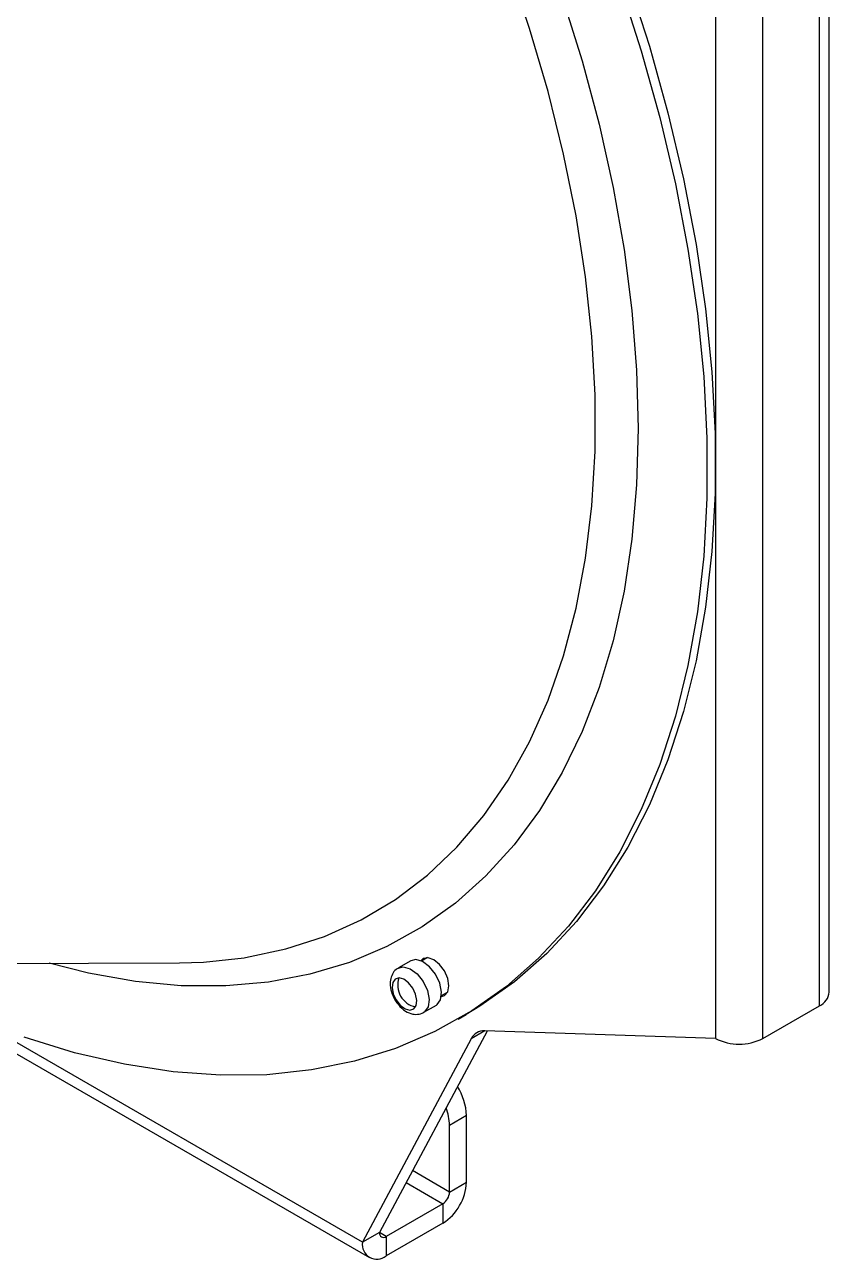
# Model space of a CAD drawing. Extents: x 17.1 to 113.1, y 3.8 to 84.5.
# Drawn here: x 33.703 to 36.218, y 10.828 to 14.687 of the extents above; entities that cross this region are included whole.
import ezdxf

# ---------------------------------------------------------------- set-up
doc = ezdxf.new("R2010")
doc.units = 0
doc.header["$MEASUREMENT"] = 0
doc.layers.add('OBJECT', color=7, linetype='CONTINUOUS')

msp = doc.modelspace()

# ---------------------------------------------------------------- linework, layer by layer
at = {"layer": 'OBJECT'}
for p, q in [((36.2177, 11.6632), (36.2177, 15.256)), ((36.187, 11.6204), (36.187, 15.2132)), ((35.8618, 15.1111), (35.8618, 11.5183)), ((36.0102, 11.5183), (36.0102, 15.1111)), ((34.9617, 11.7709), (34.9435, 11.7604)), ((33.1847, 11.7512), (34.187, 11.7551)), ((33.1904, 11.7512), (34.7805, 10.8333)), ((34.9097, 11.7611), (34.8709, 11.7387)), ((35.006, 11.6521), (35.0242, 11.6627)), ((34.9508, 11.6001), (34.9897, 11.6225)), ((36.0102, 11.5183), (36.187, 11.6204)), ((34.7587, 10.8813), (33.5446, 11.5822)), ((35.0575, 11.5785), (35.0829, 11.5932)), ((35.1483, 11.5416), (34.8117, 10.9119)), ((35.141, 11.5418), (35.0987, 11.5174)), ((35.8618, 11.5183), (35.141, 11.5418)), ((35.0987, 11.5174), (34.7587, 10.8813)), ((35.0839, 11.2773), (35.031, 11.2467)), ((35.0839, 11.069), (35.0839, 11.2773)), ((35.031, 11.0385), (35.031, 11.2467)), ((35.031, 11.0385), (34.9151, 11.1053)), ((34.8951, 11.0679), (35.0097, 11.0017)), ((35.031, 11.0385), (35.0839, 11.069)), ((35.0097, 11.0017), (34.8329, 10.8996)), ((35.0097, 11.0017), (35.0097, 10.9406)), ((35.0097, 10.9406), (34.8329, 10.8385)), ((34.8117, 10.9119), (34.7587, 10.8813)), ((34.8329, 10.8996), (34.8117, 10.9119)), ((34.8329, 10.8996), (34.8329, 10.8385))]:
    msp.add_line(p, q, dxfattribs=at)
at = {"layer": 'OBJECT', "flags": 128}
for points in [[(34.9439, 15.7639), (34.9456, 15.7609), (35.049, 15.5678), (35.1448, 15.3718), (35.2327, 15.1736), (35.3123, 14.974), (35.3833, 14.7739), (35.4455, 14.5741), (35.4985, 14.3752), (35.5422, 14.1783), (35.5763, 13.984), (35.6008, 13.7931), (35.6156, 13.6064), (35.6205, 13.4246)], [(34.3889, 11.7706), (34.3933, 11.7713), (34.5196, 11.798), (34.6401, 11.8373), (34.7542, 11.889), (34.8615, 11.953), (34.9615, 12.0289), (35.0538, 12.1165), (35.1381, 12.2154), (35.2138, 12.3251), (35.2808, 12.4452), (35.3388, 12.5752), (35.3875, 12.7146), (35.4267, 12.8627), (35.4562, 13.019), (35.476, 13.1828), (35.4859, 13.3533), (35.4859, 13.53), (35.476, 13.712), (35.4562, 13.8985), (35.4267, 14.0889), (35.3875, 14.2823), (35.3388, 14.4779), (35.2808, 14.6748), (35.2138, 14.8723)], [(35.5884, 14.8287), (35.6555, 14.6195), (35.7136, 14.4111), (35.7623, 14.2044), (35.8014, 14.0001), (35.8309, 13.7989), (35.8507, 13.6017), (35.8606, 13.409), (35.8606, 13.2218), (35.8507, 13.0406), (35.8309, 12.8661), (35.8014, 12.699), (35.7623, 12.5399), (35.7136, 12.3894), (35.6555, 12.2481), (35.5884, 12.1164), (35.5123, 11.9949), (35.4277, 11.884), (35.3348, 11.7841), (35.234, 11.6957), (35.1256, 11.619), (35.0829, 11.5932)], [(35.5629, 14.814), (35.6301, 14.6048), (35.6881, 14.3964), (35.7368, 14.1897), (35.776, 13.9854), (35.8055, 13.7842), (35.8252, 13.587), (35.8351, 13.3943), (35.8351, 13.2071), (35.8252, 13.0259), (35.8055, 12.8514), (35.776, 12.6843), (35.7368, 12.5252), (35.6881, 12.3747), (35.6301, 12.2334), (35.5629, 12.1017), (35.4869, 11.9802), (35.4023, 11.8693), (35.3094, 11.7694), (35.2085, 11.681), (35.1001, 11.6043), (34.9846, 11.5396), (34.8623, 11.4871), (34.7338, 11.4471), (34.5995, 11.4198), (34.4599, 11.4051), (34.3155, 11.4032), (34.1669, 11.414), (34.0146, 11.4376), (33.8592, 11.4738), (33.7013, 11.5225)], [(35.6205, 13.4246), (35.6156, 13.2485), (35.6008, 13.0789), (35.5763, 12.9162), (35.5422, 12.7614), (35.4985, 12.6148), (35.4455, 12.4772), (35.3833, 12.3491), (35.3123, 12.231), (35.2327, 12.1234), (35.1448, 12.0267), (35.049, 11.9413), (34.9456, 11.8676), (34.8351, 11.8058), (34.718, 11.7562), (34.5946, 11.719), (34.4656, 11.6943), (34.3313, 11.6823), (34.1924, 11.683), (34.0495, 11.6964), (33.903, 11.7224), (33.7794, 11.7535)], [(34.187, 11.7551), (34.2617, 11.7573), (34.3889, 11.7706)], [(35.0057, 11.6497), (35.0149, 11.6526), (35.0251, 11.6644), (35.0287, 11.6831), (35.0251, 11.7059), (35.0149, 11.7294), (34.9996, 11.75), (34.9816, 11.7645), (34.9636, 11.7708), (34.9484, 11.7678), (34.9412, 11.7613)], [(34.8704, 11.7384), (34.8863, 11.7424), (34.9076, 11.7364), (34.9295, 11.7203), (34.9485, 11.6964), (34.9618, 11.6683), (34.9673, 11.6405), (34.9643, 11.617), (34.9531, 11.6015), (34.9509, 11.6001)], [(34.9897, 11.6225), (34.9919, 11.624), (35.0031, 11.6395), (35.0062, 11.6629), (35.0007, 11.6908), (34.9874, 11.7188), (34.9684, 11.7427), (34.9465, 11.7589), (34.9252, 11.7648), (34.9097, 11.7611)], [(34.873, 11.7075), (34.8609, 11.7039), (34.8532, 11.6933), (34.8511, 11.6772), (34.8549, 11.658), (34.864, 11.6387), (34.8771, 11.6223), (34.8921, 11.6112), (34.9068, 11.6071), (34.9189, 11.6106), (34.9266, 11.6213), (34.9288, 11.6374), (34.925, 11.6566), (34.9158, 11.6759), (34.9028, 11.6923), (34.8877, 11.7034), (34.873, 11.7075)]]:
    msp.add_lwpolyline(points, dxfattribs=at)
at = {"layer": 'OBJECT'}
for centre, radius, start, end in [((34.9383, 11.6852), 0.0695, 161.2374, 258.2834), ((36.1652, 11.6685), 0.0528, 294.3748, 354.3047), ((35.1384, 11.4974), 0.0445, 86.7478, 153.2629), ((35.936, 11.6615), 0.1612, 242.6095, 297.3903), ((34.9004, 11.2703), 0.1836, 2.171, 32.2776), ((34.8676, 11.2433), 0.1634, 1.1867, 21.0009), ((34.9229, 11.0764), 0.1612, 302.6055, 357.3944), ((34.9849, 11.0406), 0.0461, 302.6052, 357.3942), ((34.8039, 10.874), 0.0458, 170.7854, 309.2033), ((34.8246, 10.9098), 0.0131, 170.7836, 309.2037)]:
    msp.add_arc(centre, radius, start, end, dxfattribs=at)
for points, knots in [([(34.8708, 11.7375), (34.8684, 11.7364), (34.8603, 11.7325), (34.8513, 11.7192), (34.845, 11.7), (34.8454, 11.6763), (34.8536, 11.6493), (34.8701, 11.6227), (34.8917, 11.6034), (34.9112, 11.5948), (34.9224, 11.594), (34.9256, 11.5937)], [0, 0, 0, 0, 0.041807, 0.145599, 0.24985, 0.371679, 0.514992, 0.663477, 0.815751, 0.948227, 1, 1, 1, 1]), ([(34.9256, 11.5937), (34.9324, 11.594), (34.9415, 11.5943), (34.9486, 11.5995), (34.9504, 11.6009)], [0, 0, 0, 0, 0.74586, 1, 1, 1, 1])]:
    msp.add_open_spline(points, degree=3, knots=knots, dxfattribs=at)

doc.saveas('drawing.dxf')
